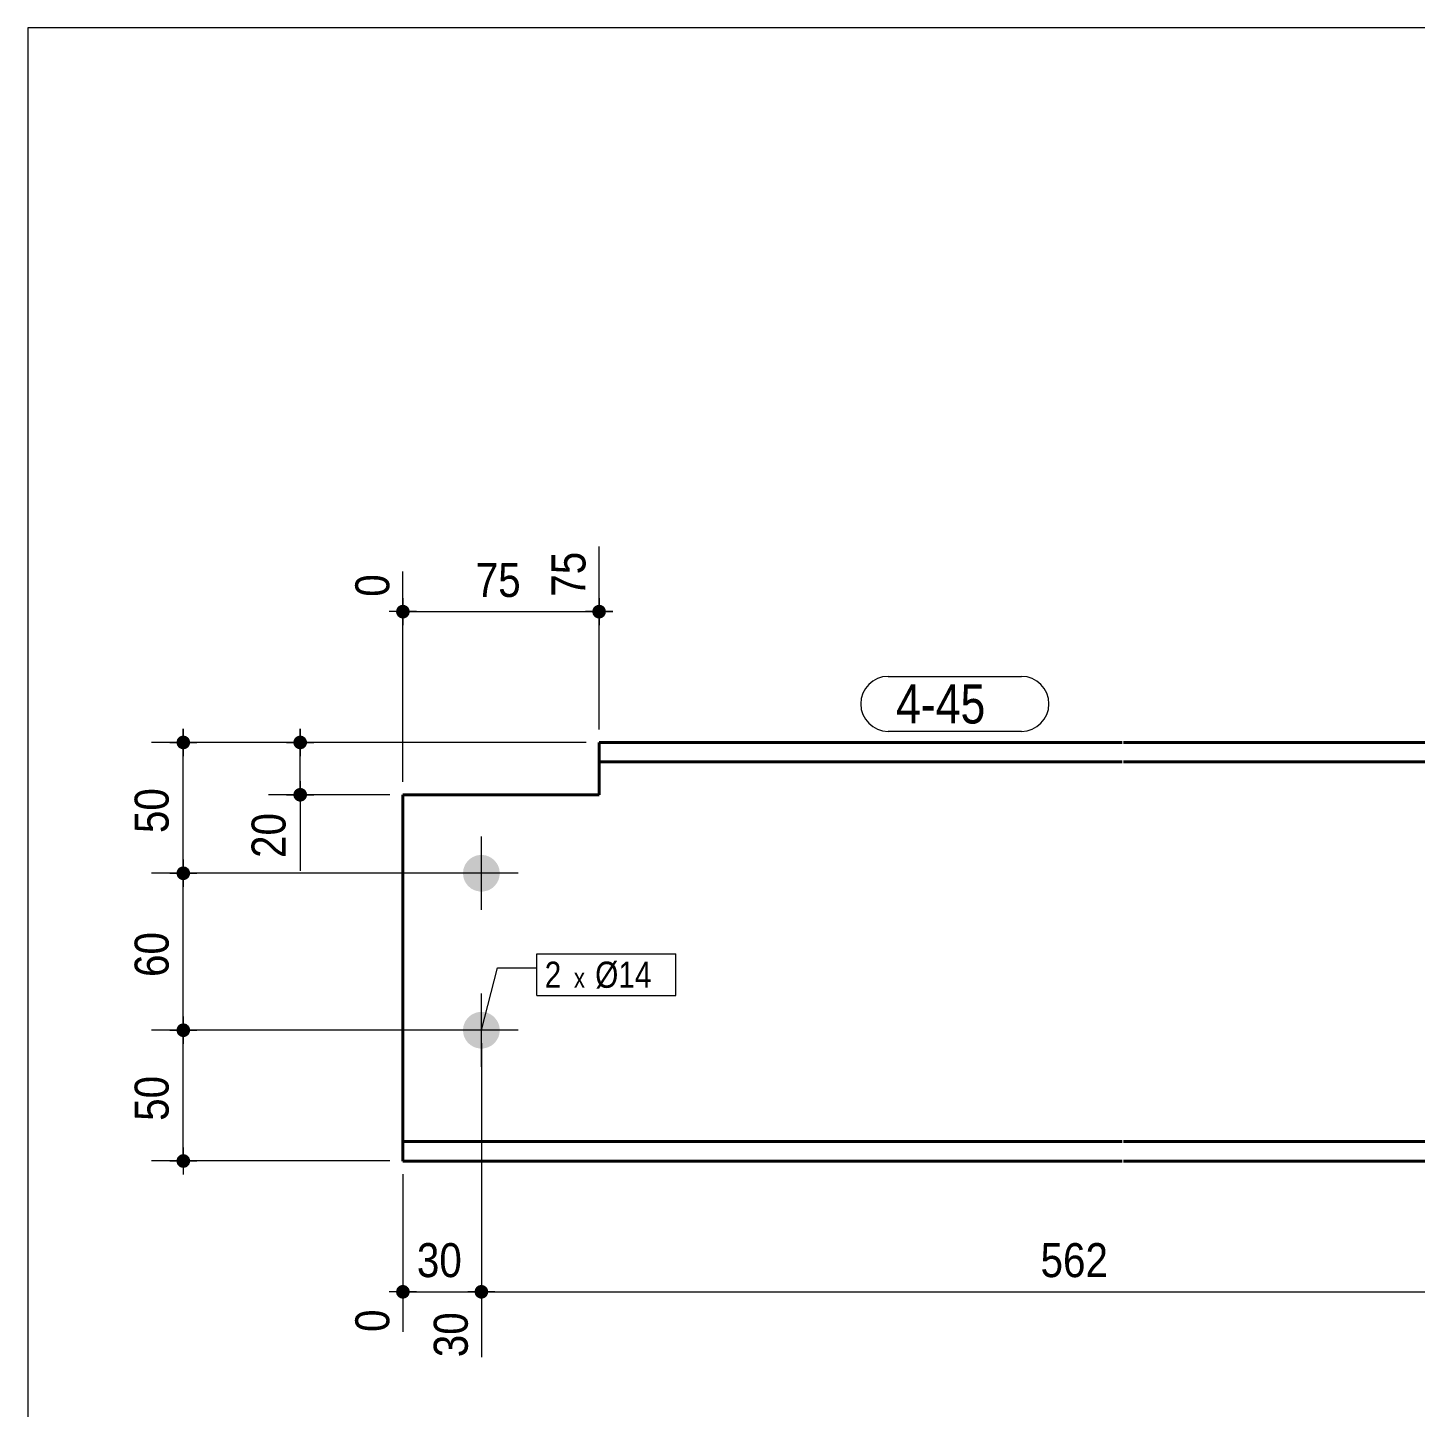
# Model space of a CAD drawing. Header units: millimetres. Extents: x 2 to 287, y 5 to 195.
# Drawn here: x 5 to 111.1, y 89.5 to 195 of the extents above; entities that cross this region are included whole.
import ezdxf

# ---------------------------------------------------------------- set-up
doc = ezdxf.new("R2010")
doc.units = ezdxf.units.MM
doc.linetypes.add('CACHE2', pattern=[1.190625, 0.79375, -0.396875])
for name, color, linetype, lineweight in [('Boulon', 7, 'Continuous', 0), ('Cache', 7, 'Continuous', 0), ('Cotation', 7, 'Continuous', 0), ('Désignation boulon', 3, 'Continuous', 0), ('Feuille dessin', 5, 'Continuous', 0), ('Piece', 2, 'Continuous', 0), ('Repère pièce', 3, 'Continuous', 0)]:
    doc.layers.add(name, color=color, linetype=linetype, lineweight=lineweight)
doc.styles.add('ARIAL', font='ARIAL.TTF')
doc.styles.add('COMIC_SANS_MS', font='COMIC.TTF')

# ---------------------------------------------------------------- blocks, each defined once
blk = doc.blocks.new('*A4')
at = {"layer": 'Boulon'}
for points in [[(41.08, 130.32), (41.08, 130.29), (41.08, 130.26), (41.07, 130.22), (41.07, 130.19), (41.06, 130.15), (41.06, 130.12), (41.05, 130.08), (41.05, 130.05), (41.04, 130.02), (41.03, 129.98), (41.02, 129.95), (41.01, 129.92), (41, 129.89), (40.99, 129.85), (40.97, 129.82), (40.96, 129.79), (40.95, 129.76), (40.93, 129.73), (40.91, 129.7), (40.9, 129.67), (40.88, 129.64), (40.86, 129.61), (40.84, 129.58), (40.82, 129.55), (40.8, 129.52), (40.78, 129.5), (40.76, 129.47), (40.74, 129.44), (40.72, 129.42), (40.69, 129.39), (40.67, 129.37), (40.65, 129.34), (40.62, 129.32), (40.59, 129.3), (40.57, 129.28), (40.54, 129.25), (40.51, 129.23), (40.49, 129.21), (40.46, 129.19), (40.43, 129.18), (40.4, 129.16), (40.37, 129.14), (40.34, 129.12), (40.31, 129.11), (40.28, 129.09), (40.25, 129.08), (40.22, 129.06), (40.18, 129.05), (40.15, 129.04), (40.12, 129.03), (40.09, 129.02), (40.05, 129.01), (40.02, 129), (39.99, 128.99), (39.95, 128.99), (39.92, 128.98), (39.89, 128.97), (39.85, 128.97), (39.82, 128.96), (39.78, 128.96), (39.75, 128.96), (39.71, 128.96), (39.68, 128.96), (39.65, 128.96), (39.61, 128.96), (39.58, 128.96), (39.54, 128.96), (39.51, 128.97), (39.47, 128.97), (39.44, 128.98), (39.41, 128.99), (39.37, 128.99), (39.34, 129), (39.31, 129.01), (39.27, 129.02), (39.24, 129.03), (39.21, 129.04), (39.18, 129.05), (39.14, 129.06), (39.11, 129.08), (39.08, 129.09), (39.05, 129.11), (39.02, 129.12), (38.99, 129.14), (38.96, 129.16), (38.93, 129.18), (38.9, 129.19), (38.87, 129.21), (38.85, 129.23), (38.82, 129.25), (38.79, 129.28), (38.77, 129.3), (38.74, 129.32), (38.71, 129.34), (38.69, 129.37), (38.67, 129.39), (38.64, 129.42), (38.62, 129.44), (38.6, 129.47), (38.58, 129.5), (38.56, 129.52), (38.54, 129.55), (38.52, 129.58), (38.5, 129.61), (38.48, 129.64), (38.46, 129.67), (38.45, 129.7), (38.43, 129.73), (38.41, 129.76), (38.4, 129.79), (38.39, 129.82), (38.37, 129.85), (38.36, 129.89), (38.35, 129.92), (38.34, 129.95), (38.33, 129.98), (38.32, 130.02), (38.31, 130.05), (38.31, 130.08), (38.3, 130.12), (38.3, 130.15), (38.29, 130.19), (38.29, 130.22), (38.28, 130.26), (38.28, 130.29), (38.28, 130.32), (38.28, 130.36), (38.28, 130.39), (38.28, 130.43), (38.28, 130.46), (38.29, 130.5), (38.29, 130.53), (38.3, 130.56), (38.3, 130.6), (38.31, 130.63), (38.31, 130.66), (38.32, 130.7), (38.33, 130.73), (38.34, 130.76), (38.35, 130.8), (38.36, 130.83), (38.37, 130.86), (38.39, 130.89), (38.4, 130.93), (38.41, 130.96), (38.43, 130.99), (38.45, 131.02), (38.46, 131.05), (38.48, 131.08), (38.5, 131.11), (38.52, 131.14), (38.54, 131.16), (38.56, 131.19), (38.58, 131.22), (38.6, 131.25), (38.62, 131.27), (38.64, 131.3), (38.67, 131.32), (38.69, 131.35), (38.71, 131.37), (38.74, 131.4), (38.77, 131.42), (38.79, 131.44), (38.82, 131.46), (38.85, 131.48), (38.87, 131.5), (38.9, 131.52), (38.93, 131.54), (38.96, 131.56), (38.99, 131.58), (39.02, 131.59), (39.05, 131.61), (39.08, 131.62), (39.11, 131.64), (39.14, 131.65), (39.18, 131.66), (39.21, 131.68), (39.24, 131.69), (39.27, 131.7), (39.31, 131.71), (39.34, 131.72), (39.37, 131.72), (39.41, 131.73), (39.44, 131.74), (39.47, 131.74), (39.51, 131.75), (39.54, 131.75), (39.58, 131.75), (39.61, 131.76), (39.65, 131.76), (39.68, 131.76), (39.71, 131.76), (39.75, 131.76), (39.78, 131.75), (39.82, 131.75), (39.85, 131.75), (39.89, 131.74), (39.92, 131.74), (39.95, 131.73), (39.99, 131.72), (40.02, 131.72), (40.05, 131.71), (40.09, 131.7), (40.12, 131.69), (40.15, 131.68), (40.18, 131.66), (40.22, 131.65), (40.25, 131.64), (40.28, 131.62), (40.31, 131.61), (40.34, 131.59), (40.37, 131.58), (40.4, 131.56), (40.43, 131.54), (40.46, 131.52), (40.49, 131.5), (40.51, 131.48), (40.54, 131.46), (40.57, 131.44), (40.59, 131.42), (40.62, 131.4), (40.65, 131.37), (40.67, 131.35), (40.69, 131.32), (40.72, 131.3), (40.74, 131.27), (40.76, 131.25), (40.78, 131.22), (40.8, 131.19), (40.82, 131.16), (40.84, 131.14), (40.86, 131.11), (40.88, 131.08), (40.9, 131.05), (40.91, 131.02), (40.93, 130.99), (40.95, 130.96), (40.96, 130.93), (40.97, 130.89), (40.99, 130.86), (41, 130.83), (41.01, 130.8), (41.02, 130.76), (41.03, 130.73), (41.04, 130.7), (41.05, 130.66), (41.05, 130.63), (41.06, 130.6), (41.06, 130.56), (41.07, 130.53), (41.07, 130.5), (41.08, 130.46), (41.08, 130.43), (41.08, 130.39), (41.08, 130.36)], [(41.08, 118.32), (41.08, 118.29), (41.08, 118.26), (41.07, 118.22), (41.07, 118.19), (41.06, 118.15), (41.06, 118.12), (41.05, 118.08), (41.05, 118.05), (41.04, 118.02), (41.03, 117.98), (41.02, 117.95), (41.01, 117.92), (41, 117.89), (40.99, 117.85), (40.97, 117.82), (40.96, 117.79), (40.95, 117.76), (40.93, 117.73), (40.91, 117.7), (40.9, 117.67), (40.88, 117.64), (40.86, 117.61), (40.84, 117.58), (40.82, 117.55), (40.8, 117.52), (40.78, 117.5), (40.76, 117.47), (40.74, 117.44), (40.72, 117.42), (40.69, 117.39), (40.67, 117.37), (40.65, 117.34), (40.62, 117.32), (40.59, 117.3), (40.57, 117.28), (40.54, 117.25), (40.51, 117.23), (40.49, 117.21), (40.46, 117.19), (40.43, 117.18), (40.4, 117.16), (40.37, 117.14), (40.34, 117.12), (40.31, 117.11), (40.28, 117.09), (40.25, 117.08), (40.22, 117.06), (40.18, 117.05), (40.15, 117.04), (40.12, 117.03), (40.09, 117.02), (40.05, 117.01), (40.02, 117), (39.99, 116.99), (39.95, 116.99), (39.92, 116.98), (39.89, 116.97), (39.85, 116.97), (39.82, 116.96), (39.78, 116.96), (39.75, 116.96), (39.71, 116.96), (39.68, 116.96), (39.65, 116.96), (39.61, 116.96), (39.58, 116.96), (39.54, 116.96), (39.51, 116.97), (39.47, 116.97), (39.44, 116.98), (39.41, 116.99), (39.37, 116.99), (39.34, 117), (39.31, 117.01), (39.27, 117.02), (39.24, 117.03), (39.21, 117.04), (39.18, 117.05), (39.14, 117.06), (39.11, 117.08), (39.08, 117.09), (39.05, 117.11), (39.02, 117.12), (38.99, 117.14), (38.96, 117.16), (38.93, 117.18), (38.9, 117.19), (38.87, 117.21), (38.85, 117.23), (38.82, 117.25), (38.79, 117.28), (38.77, 117.3), (38.74, 117.32), (38.71, 117.34), (38.69, 117.37), (38.67, 117.39), (38.64, 117.42), (38.62, 117.44), (38.6, 117.47), (38.58, 117.5), (38.56, 117.52), (38.54, 117.55), (38.52, 117.58), (38.5, 117.61), (38.48, 117.64), (38.46, 117.67), (38.45, 117.7), (38.43, 117.73), (38.41, 117.76), (38.4, 117.79), (38.39, 117.82), (38.37, 117.85), (38.36, 117.89), (38.35, 117.92), (38.34, 117.95), (38.33, 117.98), (38.32, 118.02), (38.31, 118.05), (38.31, 118.08), (38.3, 118.12), (38.3, 118.15), (38.29, 118.19), (38.29, 118.22), (38.28, 118.26), (38.28, 118.29), (38.28, 118.32), (38.28, 118.36), (38.28, 118.39), (38.28, 118.43), (38.28, 118.46), (38.29, 118.5), (38.29, 118.53), (38.3, 118.56), (38.3, 118.6), (38.31, 118.63), (38.31, 118.66), (38.32, 118.7), (38.33, 118.73), (38.34, 118.76), (38.35, 118.8), (38.36, 118.83), (38.37, 118.86), (38.39, 118.89), (38.4, 118.93), (38.41, 118.96), (38.43, 118.99), (38.45, 119.02), (38.46, 119.05), (38.48, 119.08), (38.5, 119.11), (38.52, 119.14), (38.54, 119.16), (38.56, 119.19), (38.58, 119.22), (38.6, 119.25), (38.62, 119.27), (38.64, 119.3), (38.67, 119.32), (38.69, 119.35), (38.71, 119.37), (38.74, 119.4), (38.77, 119.42), (38.79, 119.44), (38.82, 119.46), (38.85, 119.48), (38.87, 119.5), (38.9, 119.52), (38.93, 119.54), (38.96, 119.56), (38.99, 119.58), (39.02, 119.59), (39.05, 119.61), (39.08, 119.62), (39.11, 119.64), (39.14, 119.65), (39.18, 119.66), (39.21, 119.68), (39.24, 119.69), (39.27, 119.7), (39.31, 119.71), (39.34, 119.72), (39.37, 119.72), (39.41, 119.73), (39.44, 119.74), (39.47, 119.74), (39.51, 119.75), (39.54, 119.75), (39.58, 119.75), (39.61, 119.76), (39.65, 119.76), (39.68, 119.76), (39.71, 119.76), (39.75, 119.76), (39.78, 119.75), (39.82, 119.75), (39.85, 119.75), (39.89, 119.74), (39.92, 119.74), (39.95, 119.73), (39.99, 119.72), (40.02, 119.72), (40.05, 119.71), (40.09, 119.7), (40.12, 119.69), (40.15, 119.68), (40.18, 119.66), (40.22, 119.65), (40.25, 119.64), (40.28, 119.62), (40.31, 119.61), (40.34, 119.59), (40.37, 119.58), (40.4, 119.56), (40.43, 119.54), (40.46, 119.52), (40.49, 119.5), (40.51, 119.48), (40.54, 119.46), (40.57, 119.44), (40.59, 119.42), (40.62, 119.4), (40.65, 119.37), (40.67, 119.35), (40.69, 119.32), (40.72, 119.3), (40.74, 119.27), (40.76, 119.25), (40.78, 119.22), (40.8, 119.19), (40.82, 119.16), (40.84, 119.14), (40.86, 119.11), (40.88, 119.08), (40.9, 119.05), (40.91, 119.02), (40.93, 118.99), (40.95, 118.96), (40.96, 118.93), (40.97, 118.89), (40.99, 118.86), (41, 118.83), (41.01, 118.8), (41.02, 118.76), (41.03, 118.73), (41.04, 118.7), (41.05, 118.66), (41.05, 118.63), (41.06, 118.6), (41.06, 118.56), (41.07, 118.53), (41.07, 118.5), (41.08, 118.46), (41.08, 118.43), (41.08, 118.39), (41.08, 118.36)]]:
    blk.add_hatch(color=256, dxfattribs=at).paths.add_polyline_path(points, flags=17)
at = {"layer": 'Boulon', "linetype": 'Continuous', "lineweight": 0}
for p, q in [((39.68, 127.56), (39.68, 133.16)), ((42.48, 130.36), (36.88, 130.36)), ((39.68, 115.56), (39.68, 121.16)), ((42.48, 118.36), (36.88, 118.36))]:
    blk.add_line(p, q, dxfattribs=at)
blk = doc.blocks.new('*A5')
at = {"layer": 'Cache', "color": 7, "linetype": 'CACHE2', "lineweight": 20}
for p, q in [((33.680004, 109.838125), (33.680004, 136.358125)), ((33.68, 109.838125), (33.68, 108.358125))]:
    blk.add_line(p, q, dxfattribs=at)
at = {"layer": 'Piece', "color": 2, "linetype": 'Continuous', "lineweight": 40}
for p, q in [((48.680005, 140.358125), (48.680005, 136.358125)), ((88.680005, 140.358125), (48.680005, 140.358125)), ((190.367867, 140.358125), (88.780005, 140.358125)), ((88.680005, 138.878125), (48.680005, 138.878125)), ((190.367867, 138.878125), (88.780005, 138.878125)), ((33.680005, 109.838125), (33.680005, 136.358125)), ((48.680005, 136.358125), (33.680005, 136.358125)), ((33.680009, 109.838125), (88.680005, 109.838125)), ((33.680009, 108.358125), (33.680009, 109.838125)), ((88.780005, 109.838125), (190.367867, 109.838125)), ((88.680005, 108.358125), (33.680009, 108.358125)), ((190.367867, 108.358125), (88.780005, 108.358125))]:
    blk.add_line(p, q, dxfattribs=at)
blk = doc.blocks.new('*A6')
at = {"layer": 'Feuille dessin', "linetype": 'Continuous', "lineweight": 0}
for p, q in [((282, 195), (5, 195)), ((5, 195), (5, 5))]:
    blk.add_line(p, q, dxfattribs=at)
blk = doc.blocks.new('*A11')
at = {"layer": 'Cotation'}
for points in [[(33.65, 149.84), (33.63, 149.84), (33.6, 149.84), (33.58, 149.85), (33.55, 149.85), (33.53, 149.86), (33.5, 149.87), (33.48, 149.88), (33.46, 149.89), (33.43, 149.9), (33.41, 149.91), (33.39, 149.93), (33.37, 149.94), (33.35, 149.96), (33.33, 149.97), (33.31, 149.99), (33.29, 150.01), (33.28, 150.03), (33.26, 150.05), (33.25, 150.07), (33.23, 150.09), (33.22, 150.11), (33.21, 150.14), (33.2, 150.16), (33.19, 150.18), (33.18, 150.21), (33.18, 150.23), (33.17, 150.26), (33.17, 150.28), (33.16, 150.31), (33.16, 150.33), (33.16, 150.36), (33.16, 150.38), (33.16, 150.41), (33.17, 150.43), (33.17, 150.46), (33.18, 150.48), (33.18, 150.51), (33.19, 150.53), (33.2, 150.56), (33.21, 150.58), (33.22, 150.6), (33.23, 150.63), (33.25, 150.65), (33.26, 150.67), (33.28, 150.69), (33.29, 150.71), (33.31, 150.73), (33.33, 150.74), (33.35, 150.76), (33.37, 150.78), (33.39, 150.79), (33.41, 150.8), (33.43, 150.82), (33.46, 150.83), (33.48, 150.84), (33.5, 150.85), (33.53, 150.86), (33.55, 150.86), (33.58, 150.87), (33.6, 150.87), (33.63, 150.88), (33.65, 150.88), (33.68, 150.88), (33.71, 150.88), (33.73, 150.88), (33.76, 150.87), (33.78, 150.87), (33.81, 150.86), (33.83, 150.86), (33.86, 150.85), (33.88, 150.84), (33.9, 150.83), (33.93, 150.82), (33.95, 150.8), (33.97, 150.79), (33.99, 150.78), (34.01, 150.76), (34.03, 150.74), (34.05, 150.73), (34.07, 150.71), (34.08, 150.69), (34.1, 150.67), (34.11, 150.65), (34.13, 150.63), (34.14, 150.6), (34.15, 150.58), (34.16, 150.56), (34.17, 150.53), (34.18, 150.51), (34.18, 150.48), (34.19, 150.46), (34.19, 150.43), (34.2, 150.41), (34.2, 150.38), (34.2, 150.36), (34.2, 150.33), (34.2, 150.31), (34.19, 150.28), (34.19, 150.26), (34.18, 150.23), (34.18, 150.21), (34.17, 150.18), (34.16, 150.16), (34.15, 150.14), (34.14, 150.11), (34.13, 150.09), (34.11, 150.07), (34.1, 150.05), (34.08, 150.03), (34.07, 150.01), (34.05, 149.99), (34.03, 149.97), (34.01, 149.96), (33.99, 149.94), (33.97, 149.93), (33.95, 149.91), (33.93, 149.9), (33.9, 149.89), (33.88, 149.88), (33.86, 149.87), (33.83, 149.86), (33.81, 149.85), (33.78, 149.85), (33.76, 149.84), (33.73, 149.84), (33.71, 149.84), (33.68, 149.84)], [(48.65, 149.84), (48.63, 149.84), (48.6, 149.84), (48.58, 149.85), (48.55, 149.85), (48.53, 149.86), (48.5, 149.87), (48.48, 149.88), (48.46, 149.89), (48.43, 149.9), (48.41, 149.91), (48.39, 149.93), (48.37, 149.94), (48.35, 149.96), (48.33, 149.97), (48.31, 149.99), (48.29, 150.01), (48.28, 150.03), (48.26, 150.05), (48.25, 150.07), (48.23, 150.09), (48.22, 150.11), (48.21, 150.14), (48.2, 150.16), (48.19, 150.18), (48.18, 150.21), (48.18, 150.23), (48.17, 150.26), (48.17, 150.28), (48.16, 150.31), (48.16, 150.33), (48.16, 150.36), (48.16, 150.38), (48.16, 150.41), (48.17, 150.43), (48.17, 150.46), (48.18, 150.48), (48.18, 150.51), (48.19, 150.53), (48.2, 150.56), (48.21, 150.58), (48.22, 150.6), (48.23, 150.63), (48.25, 150.65), (48.26, 150.67), (48.28, 150.69), (48.29, 150.71), (48.31, 150.73), (48.33, 150.74), (48.35, 150.76), (48.37, 150.78), (48.39, 150.79), (48.41, 150.8), (48.43, 150.82), (48.46, 150.83), (48.48, 150.84), (48.5, 150.85), (48.53, 150.86), (48.55, 150.86), (48.58, 150.87), (48.6, 150.87), (48.63, 150.88), (48.65, 150.88), (48.68, 150.88), (48.71, 150.88), (48.73, 150.88), (48.76, 150.87), (48.78, 150.87), (48.81, 150.86), (48.83, 150.86), (48.86, 150.85), (48.88, 150.84), (48.9, 150.83), (48.93, 150.82), (48.95, 150.8), (48.97, 150.79), (48.99, 150.78), (49.01, 150.76), (49.03, 150.74), (49.05, 150.73), (49.07, 150.71), (49.08, 150.69), (49.1, 150.67), (49.11, 150.65), (49.13, 150.63), (49.14, 150.6), (49.15, 150.58), (49.16, 150.56), (49.17, 150.53), (49.18, 150.51), (49.18, 150.48), (49.19, 150.46), (49.19, 150.43), (49.2, 150.41), (49.2, 150.38), (49.2, 150.36), (49.2, 150.33), (49.2, 150.31), (49.19, 150.28), (49.19, 150.26), (49.18, 150.23), (49.18, 150.21), (49.17, 150.18), (49.16, 150.16), (49.15, 150.14), (49.14, 150.11), (49.13, 150.09), (49.11, 150.07), (49.1, 150.05), (49.08, 150.03), (49.07, 150.01), (49.05, 149.99), (49.03, 149.97), (49.01, 149.96), (48.99, 149.94), (48.97, 149.93), (48.95, 149.91), (48.93, 149.9), (48.9, 149.89), (48.88, 149.88), (48.86, 149.87), (48.83, 149.86), (48.81, 149.85), (48.78, 149.85), (48.76, 149.84), (48.73, 149.84), (48.71, 149.84), (48.68, 149.84)]]:
    blk.add_hatch(color=256, dxfattribs=at).paths.add_polyline_path(points, flags=17)
at = {"layer": 'Cotation', "linetype": 'Continuous', "lineweight": 0}
for p, q in [((48.68, 141.36), (48.68, 155.35)), ((33.68, 137.36), (33.68, 153.43)), ((33.68, 151.4), (33.68, 149.32)), ((48.68, 151.4), (48.68, 149.32)), ((34.72, 150.36), (32.64, 150.36)), ((33.68, 150.36), (32.64, 150.36)), ((33.68, 150.36), (48.68, 150.36)), ((49.72, 150.36), (47.64, 150.36)), ((48.68, 150.36), (49.72, 150.36))]:
    blk.add_line(p, q, dxfattribs=at)
at = {"layer": 'Cotation'}
for p in [(33.68, 150.36), (48.68, 150.36)]:
    blk.add_point(p, dxfattribs=at)
at = {"layer": 'Cotation', "style": 'ARIAL', "width": 0.85}
blk.add_text('75', height=2.6, dxfattribs=at).set_placement((39.25, 151.48))
for s, p in [('75', (47.64, 151.5)), ('0', (32.64, 151.5))]:
    blk.add_text(s, height=2.6, rotation=90.0002, dxfattribs=at).set_placement(p)
blk = doc.blocks.new('*A13')
at = {"layer": 'Cotation'}
for points in [[(33.65, 97.84), (33.63, 97.84), (33.6, 97.84), (33.58, 97.85), (33.55, 97.85), (33.53, 97.86), (33.5, 97.87), (33.48, 97.88), (33.46, 97.89), (33.43, 97.9), (33.41, 97.91), (33.39, 97.93), (33.37, 97.94), (33.35, 97.96), (33.33, 97.97), (33.31, 97.99), (33.29, 98.01), (33.28, 98.03), (33.26, 98.05), (33.25, 98.07), (33.23, 98.09), (33.22, 98.11), (33.21, 98.14), (33.2, 98.16), (33.19, 98.18), (33.18, 98.21), (33.18, 98.23), (33.17, 98.26), (33.17, 98.28), (33.16, 98.31), (33.16, 98.33), (33.16, 98.36), (33.16, 98.38), (33.16, 98.41), (33.17, 98.43), (33.17, 98.46), (33.18, 98.48), (33.18, 98.51), (33.19, 98.53), (33.2, 98.56), (33.21, 98.58), (33.22, 98.6), (33.23, 98.63), (33.25, 98.65), (33.26, 98.67), (33.28, 98.69), (33.29, 98.71), (33.31, 98.73), (33.33, 98.74), (33.35, 98.76), (33.37, 98.78), (33.39, 98.79), (33.41, 98.8), (33.43, 98.82), (33.46, 98.83), (33.48, 98.84), (33.5, 98.85), (33.53, 98.86), (33.55, 98.86), (33.58, 98.87), (33.6, 98.87), (33.63, 98.88), (33.65, 98.88), (33.68, 98.88), (33.71, 98.88), (33.73, 98.88), (33.76, 98.87), (33.78, 98.87), (33.81, 98.86), (33.83, 98.86), (33.86, 98.85), (33.88, 98.84), (33.9, 98.83), (33.93, 98.82), (33.95, 98.8), (33.97, 98.79), (33.99, 98.78), (34.01, 98.76), (34.03, 98.74), (34.05, 98.73), (34.07, 98.71), (34.08, 98.69), (34.1, 98.67), (34.11, 98.65), (34.13, 98.63), (34.14, 98.6), (34.15, 98.58), (34.16, 98.56), (34.17, 98.53), (34.18, 98.51), (34.18, 98.48), (34.19, 98.46), (34.19, 98.43), (34.2, 98.41), (34.2, 98.38), (34.2, 98.36), (34.2, 98.33), (34.2, 98.31), (34.19, 98.28), (34.19, 98.26), (34.18, 98.23), (34.18, 98.21), (34.17, 98.18), (34.16, 98.16), (34.15, 98.14), (34.14, 98.11), (34.13, 98.09), (34.11, 98.07), (34.1, 98.05), (34.08, 98.03), (34.07, 98.01), (34.05, 97.99), (34.03, 97.97), (34.01, 97.96), (33.99, 97.94), (33.97, 97.93), (33.95, 97.91), (33.93, 97.9), (33.9, 97.89), (33.88, 97.88), (33.86, 97.87), (33.83, 97.86), (33.81, 97.85), (33.78, 97.85), (33.76, 97.84), (33.73, 97.84), (33.71, 97.84), (33.68, 97.84)], [(39.65, 97.84), (39.63, 97.84), (39.6, 97.84), (39.58, 97.85), (39.55, 97.85), (39.53, 97.86), (39.5, 97.87), (39.48, 97.88), (39.46, 97.89), (39.43, 97.9), (39.41, 97.91), (39.39, 97.93), (39.37, 97.94), (39.35, 97.96), (39.33, 97.97), (39.31, 97.99), (39.29, 98.01), (39.28, 98.03), (39.26, 98.05), (39.25, 98.07), (39.23, 98.09), (39.22, 98.11), (39.21, 98.14), (39.2, 98.16), (39.19, 98.18), (39.18, 98.21), (39.18, 98.23), (39.17, 98.26), (39.17, 98.28), (39.16, 98.31), (39.16, 98.33), (39.16, 98.36), (39.16, 98.38), (39.16, 98.41), (39.17, 98.43), (39.17, 98.46), (39.18, 98.48), (39.18, 98.51), (39.19, 98.53), (39.2, 98.56), (39.21, 98.58), (39.22, 98.6), (39.23, 98.63), (39.25, 98.65), (39.26, 98.67), (39.28, 98.69), (39.29, 98.71), (39.31, 98.73), (39.33, 98.74), (39.35, 98.76), (39.37, 98.78), (39.39, 98.79), (39.41, 98.8), (39.43, 98.82), (39.46, 98.83), (39.48, 98.84), (39.5, 98.85), (39.53, 98.86), (39.55, 98.86), (39.58, 98.87), (39.6, 98.87), (39.63, 98.88), (39.65, 98.88), (39.68, 98.88), (39.71, 98.88), (39.73, 98.88), (39.76, 98.87), (39.78, 98.87), (39.81, 98.86), (39.83, 98.86), (39.86, 98.85), (39.88, 98.84), (39.9, 98.83), (39.93, 98.82), (39.95, 98.8), (39.97, 98.79), (39.99, 98.78), (40.01, 98.76), (40.03, 98.74), (40.05, 98.73), (40.07, 98.71), (40.08, 98.69), (40.1, 98.67), (40.11, 98.65), (40.13, 98.63), (40.14, 98.6), (40.15, 98.58), (40.16, 98.56), (40.17, 98.53), (40.18, 98.51), (40.18, 98.48), (40.19, 98.46), (40.19, 98.43), (40.2, 98.41), (40.2, 98.38), (40.2, 98.36), (40.2, 98.33), (40.2, 98.31), (40.19, 98.28), (40.19, 98.26), (40.18, 98.23), (40.18, 98.21), (40.17, 98.18), (40.16, 98.16), (40.15, 98.14), (40.14, 98.11), (40.13, 98.09), (40.11, 98.07), (40.1, 98.05), (40.08, 98.03), (40.07, 98.01), (40.05, 97.99), (40.03, 97.97), (40.01, 97.96), (39.99, 97.94), (39.97, 97.93), (39.95, 97.91), (39.93, 97.9), (39.9, 97.89), (39.88, 97.88), (39.86, 97.87), (39.83, 97.86), (39.81, 97.85), (39.78, 97.85), (39.76, 97.84), (39.73, 97.84), (39.71, 97.84), (39.68, 97.84)]]:
    blk.add_hatch(color=256, dxfattribs=at).paths.add_polyline_path(points, flags=17)
at = {"layer": 'Cotation', "linetype": 'Continuous', "lineweight": 0}
for p, q in [((39.68, 117.36), (39.68, 93.36)), ((33.68, 107.36), (33.68, 95.29)), ((33.68, 99.4), (33.68, 97.32)), ((39.68, 99.4), (39.68, 97.32)), ((34.72, 98.36), (32.64, 98.36)), ((33.68, 98.36), (32.64, 98.36)), ((33.68, 98.36), (39.68, 98.36)), ((40.72, 98.36), (38.64, 98.36)), ((39.68, 98.36), (40.72, 98.36))]:
    blk.add_line(p, q, dxfattribs=at)
at = {"layer": 'Cotation'}
for p in [(33.68, 98.36), (39.68, 98.36)]:
    blk.add_point(p, dxfattribs=at)
at = {"layer": 'Cotation', "style": 'ARIAL', "width": 0.85}
blk.add_text('30', height=2.6, dxfattribs=at).set_placement((34.75, 99.48))
for s, p in [('0', (32.64, 95.29)), ('30', (38.64, 93.36))]:
    blk.add_text(s, height=2.6, rotation=90.0002, dxfattribs=at).set_placement(p)
blk = doc.blocks.new('*A14')
at = {"layer": 'Cotation'}
for points in [[(39.65, 97.84), (39.63, 97.84), (39.6, 97.84), (39.58, 97.85), (39.55, 97.85), (39.53, 97.86), (39.5, 97.87), (39.48, 97.88), (39.46, 97.89), (39.43, 97.9), (39.41, 97.91), (39.39, 97.93), (39.37, 97.94), (39.35, 97.96), (39.33, 97.97), (39.31, 97.99), (39.29, 98.01), (39.28, 98.03), (39.26, 98.05), (39.25, 98.07), (39.23, 98.09), (39.22, 98.11), (39.21, 98.14), (39.2, 98.16), (39.19, 98.18), (39.18, 98.21), (39.18, 98.23), (39.17, 98.26), (39.17, 98.28), (39.16, 98.31), (39.16, 98.33), (39.16, 98.36), (39.16, 98.38), (39.16, 98.41), (39.17, 98.43), (39.17, 98.46), (39.18, 98.48), (39.18, 98.51), (39.19, 98.53), (39.2, 98.56), (39.21, 98.58), (39.22, 98.6), (39.23, 98.63), (39.25, 98.65), (39.26, 98.67), (39.28, 98.69), (39.29, 98.71), (39.31, 98.73), (39.33, 98.74), (39.35, 98.76), (39.37, 98.78), (39.39, 98.79), (39.41, 98.8), (39.43, 98.82), (39.46, 98.83), (39.48, 98.84), (39.5, 98.85), (39.53, 98.86), (39.55, 98.86), (39.58, 98.87), (39.6, 98.87), (39.63, 98.88), (39.65, 98.88), (39.68, 98.88), (39.71, 98.88), (39.73, 98.88), (39.76, 98.87), (39.78, 98.87), (39.81, 98.86), (39.83, 98.86), (39.86, 98.85), (39.88, 98.84), (39.9, 98.83), (39.93, 98.82), (39.95, 98.8), (39.97, 98.79), (39.99, 98.78), (40.01, 98.76), (40.03, 98.74), (40.05, 98.73), (40.07, 98.71), (40.08, 98.69), (40.1, 98.67), (40.11, 98.65), (40.13, 98.63), (40.14, 98.6), (40.15, 98.58), (40.16, 98.56), (40.17, 98.53), (40.18, 98.51), (40.18, 98.48), (40.19, 98.46), (40.19, 98.43), (40.2, 98.41), (40.2, 98.38), (40.2, 98.36), (40.2, 98.33), (40.2, 98.31), (40.19, 98.28), (40.19, 98.26), (40.18, 98.23), (40.18, 98.21), (40.17, 98.18), (40.16, 98.16), (40.15, 98.14), (40.14, 98.11), (40.13, 98.09), (40.11, 98.07), (40.1, 98.05), (40.08, 98.03), (40.07, 98.01), (40.05, 97.99), (40.03, 97.97), (40.01, 97.96), (39.99, 97.94), (39.97, 97.93), (39.95, 97.91), (39.93, 97.9), (39.9, 97.89), (39.88, 97.88), (39.86, 97.87), (39.83, 97.86), (39.81, 97.85), (39.78, 97.85), (39.76, 97.84), (39.73, 97.84), (39.71, 97.84), (39.68, 97.84)], [(130.95, 97.84), (130.92, 97.84), (130.9, 97.84), (130.87, 97.85), (130.85, 97.85), (130.82, 97.86), (130.8, 97.87), (130.77, 97.88), (130.75, 97.89), (130.73, 97.9), (130.71, 97.91), (130.69, 97.93), (130.66, 97.94), (130.64, 97.96), (130.62, 97.97), (130.61, 97.99), (130.59, 98.01), (130.57, 98.03), (130.56, 98.05), (130.54, 98.07), (130.53, 98.09), (130.52, 98.11), (130.5, 98.14), (130.49, 98.16), (130.48, 98.18), (130.48, 98.21), (130.47, 98.23), (130.46, 98.26), (130.46, 98.28), (130.46, 98.31), (130.45, 98.33), (130.45, 98.36), (130.45, 98.38), (130.46, 98.41), (130.46, 98.43), (130.46, 98.46), (130.47, 98.48), (130.48, 98.51), (130.48, 98.53), (130.49, 98.56), (130.5, 98.58), (130.52, 98.6), (130.53, 98.63), (130.54, 98.65), (130.56, 98.67), (130.57, 98.69), (130.59, 98.71), (130.61, 98.73), (130.62, 98.74), (130.64, 98.76), (130.66, 98.78), (130.69, 98.79), (130.71, 98.8), (130.73, 98.82), (130.75, 98.83), (130.77, 98.84), (130.8, 98.85), (130.82, 98.86), (130.85, 98.86), (130.87, 98.87), (130.9, 98.87), (130.92, 98.88), (130.95, 98.88), (130.97, 98.88), (131, 98.88), (131.02, 98.88), (131.05, 98.87), (131.08, 98.87), (131.1, 98.86), (131.12, 98.86), (131.15, 98.85), (131.17, 98.84), (131.2, 98.83), (131.22, 98.82), (131.24, 98.8), (131.26, 98.79), (131.28, 98.78), (131.3, 98.76), (131.32, 98.74), (131.34, 98.73), (131.36, 98.71), (131.38, 98.69), (131.39, 98.67), (131.41, 98.65), (131.42, 98.63), (131.43, 98.6), (131.44, 98.58), (131.45, 98.56), (131.46, 98.53), (131.47, 98.51), (131.48, 98.48), (131.48, 98.46), (131.49, 98.43), (131.49, 98.41), (131.49, 98.38), (131.49, 98.36), (131.49, 98.33), (131.49, 98.31), (131.49, 98.28), (131.48, 98.26), (131.48, 98.23), (131.47, 98.21), (131.46, 98.18), (131.45, 98.16), (131.44, 98.14), (131.43, 98.11), (131.42, 98.09), (131.41, 98.07), (131.39, 98.05), (131.38, 98.03), (131.36, 98.01), (131.34, 97.99), (131.32, 97.97), (131.3, 97.96), (131.28, 97.94), (131.26, 97.93), (131.24, 97.91), (131.22, 97.9), (131.2, 97.89), (131.17, 97.88), (131.15, 97.87), (131.12, 97.86), (131.1, 97.85), (131.08, 97.85), (131.05, 97.84), (131.02, 97.84), (131, 97.84), (130.97, 97.84)]]:
    blk.add_hatch(color=256, dxfattribs=at).paths.add_polyline_path(points, flags=17)
at = {"layer": 'Cotation', "linetype": 'Continuous', "lineweight": 0}
for p, q in [((39.68, 117.36), (39.68, 93.36)), ((130.97, 117.36), (130.97, 91.43)), ((39.68, 99.4), (39.68, 97.32)), ((130.97, 99.4), (130.97, 97.32)), ((40.72, 98.36), (38.64, 98.36)), ((39.68, 98.36), (38.64, 98.36)), ((39.68, 98.36), (130.97, 98.36)), ((132.01, 98.36), (129.93, 98.36)), ((130.97, 98.36), (132.01, 98.36))]:
    blk.add_line(p, q, dxfattribs=at)
at = {"layer": 'Cotation'}
for p in [(39.68, 98.36), (130.97, 98.36)]:
    blk.add_point(p, dxfattribs=at)
at = {"layer": 'Cotation', "style": 'ARIAL', "width": 0.85}
blk.add_text('562', height=2.6, dxfattribs=at).set_placement((82.43, 99.48))
blk.add_text('592', height=2.6, rotation=90.0002, dxfattribs=at).set_placement((129.93, 91.43))
blk = doc.blocks.new('*A18')
at = {"layer": 'Cotation'}
for points in [[(25.8, 139.84), (25.78, 139.84), (25.75, 139.84), (25.73, 139.85), (25.7, 139.85), (25.68, 139.86), (25.65, 139.87), (25.63, 139.88), (25.61, 139.89), (25.58, 139.9), (25.56, 139.91), (25.54, 139.93), (25.52, 139.94), (25.5, 139.96), (25.48, 139.97), (25.46, 139.99), (25.44, 140.01), (25.43, 140.03), (25.41, 140.05), (25.4, 140.07), (25.38, 140.09), (25.37, 140.11), (25.36, 140.14), (25.35, 140.16), (25.34, 140.18), (25.33, 140.21), (25.32, 140.23), (25.32, 140.26), (25.31, 140.28), (25.31, 140.31), (25.31, 140.33), (25.31, 140.36), (25.31, 140.38), (25.31, 140.41), (25.31, 140.43), (25.32, 140.46), (25.32, 140.48), (25.33, 140.51), (25.34, 140.53), (25.35, 140.56), (25.36, 140.58), (25.37, 140.6), (25.38, 140.63), (25.4, 140.65), (25.41, 140.67), (25.43, 140.69), (25.44, 140.71), (25.46, 140.73), (25.48, 140.74), (25.5, 140.76), (25.52, 140.78), (25.54, 140.79), (25.56, 140.8), (25.58, 140.82), (25.61, 140.83), (25.63, 140.84), (25.65, 140.85), (25.68, 140.86), (25.7, 140.86), (25.73, 140.87), (25.75, 140.87), (25.78, 140.88), (25.8, 140.88), (25.83, 140.88), (25.85, 140.88), (25.88, 140.88), (25.91, 140.87), (25.93, 140.87), (25.96, 140.86), (25.98, 140.86), (26, 140.85), (26.03, 140.84), (26.05, 140.83), (26.07, 140.82), (26.1, 140.8), (26.12, 140.79), (26.14, 140.78), (26.16, 140.76), (26.18, 140.74), (26.2, 140.73), (26.21, 140.71), (26.23, 140.69), (26.25, 140.67), (26.26, 140.65), (26.27, 140.63), (26.29, 140.6), (26.3, 140.58), (26.31, 140.56), (26.32, 140.53), (26.33, 140.51), (26.33, 140.48), (26.34, 140.46), (26.34, 140.43), (26.35, 140.41), (26.35, 140.38), (26.35, 140.36), (26.35, 140.33), (26.35, 140.31), (26.34, 140.28), (26.34, 140.26), (26.33, 140.23), (26.33, 140.21), (26.32, 140.18), (26.31, 140.16), (26.3, 140.14), (26.29, 140.11), (26.27, 140.09), (26.26, 140.07), (26.25, 140.05), (26.23, 140.03), (26.21, 140.01), (26.2, 139.99), (26.18, 139.97), (26.16, 139.96), (26.14, 139.94), (26.12, 139.93), (26.1, 139.91), (26.07, 139.9), (26.05, 139.89), (26.03, 139.88), (26, 139.87), (25.98, 139.86), (25.96, 139.85), (25.93, 139.85), (25.91, 139.84), (25.88, 139.84), (25.85, 139.84), (25.83, 139.84)], [(25.8, 135.84), (25.78, 135.84), (25.75, 135.84), (25.73, 135.85), (25.7, 135.85), (25.68, 135.86), (25.65, 135.87), (25.63, 135.88), (25.61, 135.89), (25.58, 135.9), (25.56, 135.91), (25.54, 135.93), (25.52, 135.94), (25.5, 135.96), (25.48, 135.97), (25.46, 135.99), (25.44, 136.01), (25.43, 136.03), (25.41, 136.05), (25.4, 136.07), (25.38, 136.09), (25.37, 136.11), (25.36, 136.14), (25.35, 136.16), (25.34, 136.18), (25.33, 136.21), (25.32, 136.23), (25.32, 136.26), (25.31, 136.28), (25.31, 136.31), (25.31, 136.33), (25.31, 136.36), (25.31, 136.38), (25.31, 136.41), (25.31, 136.43), (25.32, 136.46), (25.32, 136.48), (25.33, 136.51), (25.34, 136.53), (25.35, 136.56), (25.36, 136.58), (25.37, 136.6), (25.38, 136.63), (25.4, 136.65), (25.41, 136.67), (25.43, 136.69), (25.44, 136.71), (25.46, 136.73), (25.48, 136.74), (25.5, 136.76), (25.52, 136.78), (25.54, 136.79), (25.56, 136.8), (25.58, 136.82), (25.61, 136.83), (25.63, 136.84), (25.65, 136.85), (25.68, 136.86), (25.7, 136.86), (25.73, 136.87), (25.75, 136.87), (25.78, 136.88), (25.8, 136.88), (25.83, 136.88), (25.85, 136.88), (25.88, 136.88), (25.91, 136.87), (25.93, 136.87), (25.96, 136.86), (25.98, 136.86), (26, 136.85), (26.03, 136.84), (26.05, 136.83), (26.07, 136.82), (26.1, 136.8), (26.12, 136.79), (26.14, 136.78), (26.16, 136.76), (26.18, 136.74), (26.2, 136.73), (26.21, 136.71), (26.23, 136.69), (26.25, 136.67), (26.26, 136.65), (26.27, 136.63), (26.29, 136.6), (26.3, 136.58), (26.31, 136.56), (26.32, 136.53), (26.33, 136.51), (26.33, 136.48), (26.34, 136.46), (26.34, 136.43), (26.35, 136.41), (26.35, 136.38), (26.35, 136.36), (26.35, 136.33), (26.35, 136.31), (26.34, 136.28), (26.34, 136.26), (26.33, 136.23), (26.33, 136.21), (26.32, 136.18), (26.31, 136.16), (26.3, 136.14), (26.29, 136.11), (26.27, 136.09), (26.26, 136.07), (26.25, 136.05), (26.23, 136.03), (26.21, 136.01), (26.2, 135.99), (26.18, 135.97), (26.16, 135.96), (26.14, 135.94), (26.12, 135.93), (26.1, 135.91), (26.07, 135.9), (26.05, 135.89), (26.03, 135.88), (26, 135.87), (25.98, 135.86), (25.96, 135.85), (25.93, 135.85), (25.91, 135.84), (25.88, 135.84), (25.85, 135.84), (25.83, 135.84)]]:
    blk.add_hatch(color=256, dxfattribs=at).paths.add_polyline_path(points, flags=17)
at = {"layer": 'Cotation', "linetype": 'Continuous', "lineweight": 0}
for p, q in [((25.83, 141.4), (25.83, 139.32)), ((25.83, 140.36), (25.83, 141.4)), ((47.68, 140.36), (23.41, 140.36)), ((24.79, 140.36), (26.87, 140.36)), ((25.83, 136.36), (25.83, 140.36)), ((25.83, 137.4), (25.83, 135.32)), ((32.68, 136.36), (23.41, 136.36)), ((24.79, 136.36), (26.87, 136.36)), ((25.83, 136.36), (25.83, 130.55)), ((25.83, 136.36), (25.83, 130.55))]:
    blk.add_line(p, q, dxfattribs=at)
at = {"layer": 'Cotation'}
for p in [(25.83, 140.36), (25.83, 136.36)]:
    blk.add_point(p, dxfattribs=at)
at = {"layer": 'Cotation', "style": 'ARIAL', "width": 0.85}
blk.add_text('20', height=2.6, rotation=90.0002, dxfattribs=at).set_placement((24.71, 131.53))
blk = doc.blocks.new('*A20')
at = {"layer": 'Cotation'}
for points in [[(16.87, 117.84), (16.84, 117.84), (16.82, 117.84), (16.79, 117.85), (16.77, 117.85), (16.74, 117.86), (16.72, 117.87), (16.69, 117.88), (16.67, 117.89), (16.65, 117.9), (16.63, 117.91), (16.6, 117.93), (16.58, 117.94), (16.56, 117.96), (16.54, 117.97), (16.53, 117.99), (16.51, 118.01), (16.49, 118.03), (16.48, 118.05), (16.46, 118.07), (16.45, 118.09), (16.43, 118.11), (16.42, 118.14), (16.41, 118.16), (16.4, 118.18), (16.4, 118.21), (16.39, 118.23), (16.38, 118.26), (16.38, 118.28), (16.38, 118.31), (16.37, 118.33), (16.37, 118.36), (16.37, 118.38), (16.38, 118.41), (16.38, 118.43), (16.38, 118.46), (16.39, 118.48), (16.4, 118.51), (16.4, 118.53), (16.41, 118.56), (16.42, 118.58), (16.43, 118.6), (16.45, 118.63), (16.46, 118.65), (16.48, 118.67), (16.49, 118.69), (16.51, 118.71), (16.53, 118.73), (16.54, 118.74), (16.56, 118.76), (16.58, 118.78), (16.6, 118.79), (16.63, 118.8), (16.65, 118.82), (16.67, 118.83), (16.69, 118.84), (16.72, 118.85), (16.74, 118.86), (16.77, 118.86), (16.79, 118.87), (16.82, 118.87), (16.84, 118.88), (16.87, 118.88), (16.89, 118.88), (16.92, 118.88), (16.94, 118.88), (16.97, 118.87), (16.99, 118.87), (17.02, 118.86), (17.04, 118.86), (17.07, 118.85), (17.09, 118.84), (17.12, 118.83), (17.14, 118.82), (17.16, 118.8), (17.18, 118.79), (17.2, 118.78), (17.22, 118.76), (17.24, 118.74), (17.26, 118.73), (17.28, 118.71), (17.3, 118.69), (17.31, 118.67), (17.33, 118.65), (17.34, 118.63), (17.35, 118.6), (17.36, 118.58), (17.37, 118.56), (17.38, 118.53), (17.39, 118.51), (17.4, 118.48), (17.4, 118.46), (17.41, 118.43), (17.41, 118.41), (17.41, 118.38), (17.41, 118.36), (17.41, 118.33), (17.41, 118.31), (17.41, 118.28), (17.4, 118.26), (17.4, 118.23), (17.39, 118.21), (17.38, 118.18), (17.37, 118.16), (17.36, 118.14), (17.35, 118.11), (17.34, 118.09), (17.33, 118.07), (17.31, 118.05), (17.3, 118.03), (17.28, 118.01), (17.26, 117.99), (17.24, 117.97), (17.22, 117.96), (17.2, 117.94), (17.18, 117.93), (17.16, 117.91), (17.14, 117.9), (17.12, 117.89), (17.09, 117.88), (17.07, 117.87), (17.04, 117.86), (17.02, 117.85), (16.99, 117.85), (16.97, 117.84), (16.94, 117.84), (16.92, 117.84), (16.89, 117.84)], [(16.87, 107.84), (16.84, 107.84), (16.82, 107.84), (16.79, 107.85), (16.77, 107.85), (16.74, 107.86), (16.72, 107.87), (16.69, 107.88), (16.67, 107.89), (16.65, 107.9), (16.63, 107.91), (16.6, 107.93), (16.58, 107.94), (16.56, 107.96), (16.54, 107.97), (16.53, 107.99), (16.51, 108.01), (16.49, 108.03), (16.48, 108.05), (16.46, 108.07), (16.45, 108.09), (16.43, 108.11), (16.42, 108.14), (16.41, 108.16), (16.4, 108.18), (16.4, 108.21), (16.39, 108.23), (16.38, 108.26), (16.38, 108.28), (16.38, 108.31), (16.37, 108.33), (16.37, 108.36), (16.37, 108.38), (16.38, 108.41), (16.38, 108.43), (16.38, 108.46), (16.39, 108.48), (16.4, 108.51), (16.4, 108.53), (16.41, 108.56), (16.42, 108.58), (16.43, 108.6), (16.45, 108.63), (16.46, 108.65), (16.48, 108.67), (16.49, 108.69), (16.51, 108.71), (16.53, 108.73), (16.54, 108.74), (16.56, 108.76), (16.58, 108.78), (16.6, 108.79), (16.63, 108.8), (16.65, 108.82), (16.67, 108.83), (16.69, 108.84), (16.72, 108.85), (16.74, 108.86), (16.77, 108.86), (16.79, 108.87), (16.82, 108.87), (16.84, 108.88), (16.87, 108.88), (16.89, 108.88), (16.92, 108.88), (16.94, 108.88), (16.97, 108.87), (16.99, 108.87), (17.02, 108.86), (17.04, 108.86), (17.07, 108.85), (17.09, 108.84), (17.12, 108.83), (17.14, 108.82), (17.16, 108.8), (17.18, 108.79), (17.2, 108.78), (17.22, 108.76), (17.24, 108.74), (17.26, 108.73), (17.28, 108.71), (17.3, 108.69), (17.31, 108.67), (17.33, 108.65), (17.34, 108.63), (17.35, 108.6), (17.36, 108.58), (17.37, 108.56), (17.38, 108.53), (17.39, 108.51), (17.4, 108.48), (17.4, 108.46), (17.41, 108.43), (17.41, 108.41), (17.41, 108.38), (17.41, 108.36), (17.41, 108.33), (17.41, 108.31), (17.41, 108.28), (17.4, 108.26), (17.4, 108.23), (17.39, 108.21), (17.38, 108.18), (17.37, 108.16), (17.36, 108.14), (17.35, 108.11), (17.34, 108.09), (17.33, 108.07), (17.31, 108.05), (17.3, 108.03), (17.28, 108.01), (17.26, 107.99), (17.24, 107.97), (17.22, 107.96), (17.2, 107.94), (17.18, 107.93), (17.16, 107.91), (17.14, 107.9), (17.12, 107.89), (17.09, 107.88), (17.07, 107.87), (17.04, 107.86), (17.02, 107.85), (16.99, 107.85), (16.97, 107.84), (16.94, 107.84), (16.92, 107.84), (16.89, 107.84)]]:
    blk.add_hatch(color=256, dxfattribs=at).paths.add_polyline_path(points, flags=17)
at = {"layer": 'Cotation', "linetype": 'Continuous', "lineweight": 0}
for p, q in [((16.89, 119.4), (16.89, 117.32)), ((16.89, 118.36), (16.89, 119.4)), ((38.68, 118.36), (14.47, 118.36)), ((15.85, 118.36), (17.93, 118.36)), ((16.89, 108.36), (16.89, 118.36)), ((16.89, 109.4), (16.89, 107.32)), ((32.68, 108.36), (14.47, 108.36)), ((15.85, 108.36), (17.93, 108.36)), ((16.89, 108.36), (16.89, 107.32))]:
    blk.add_line(p, q, dxfattribs=at)
at = {"layer": 'Cotation'}
for p in [(16.89, 118.36), (16.89, 108.36)]:
    blk.add_point(p, dxfattribs=at)
at = {"layer": 'Cotation', "style": 'ARIAL', "width": 0.85}
blk.add_text('50', height=2.6, rotation=90.0002, dxfattribs=at).set_placement((15.77, 111.43))
blk = doc.blocks.new('*A21')
at = {"layer": 'Cotation'}
for points in [[(16.87, 129.84), (16.84, 129.84), (16.82, 129.84), (16.79, 129.85), (16.77, 129.85), (16.74, 129.86), (16.72, 129.87), (16.69, 129.88), (16.67, 129.89), (16.65, 129.9), (16.63, 129.91), (16.6, 129.93), (16.58, 129.94), (16.56, 129.96), (16.54, 129.97), (16.53, 129.99), (16.51, 130.01), (16.49, 130.03), (16.48, 130.05), (16.46, 130.07), (16.45, 130.09), (16.43, 130.11), (16.42, 130.14), (16.41, 130.16), (16.4, 130.18), (16.4, 130.21), (16.39, 130.23), (16.38, 130.26), (16.38, 130.28), (16.38, 130.31), (16.37, 130.33), (16.37, 130.36), (16.37, 130.38), (16.38, 130.41), (16.38, 130.43), (16.38, 130.46), (16.39, 130.48), (16.4, 130.51), (16.4, 130.53), (16.41, 130.56), (16.42, 130.58), (16.43, 130.6), (16.45, 130.63), (16.46, 130.65), (16.48, 130.67), (16.49, 130.69), (16.51, 130.71), (16.53, 130.73), (16.54, 130.74), (16.56, 130.76), (16.58, 130.78), (16.6, 130.79), (16.63, 130.8), (16.65, 130.82), (16.67, 130.83), (16.69, 130.84), (16.72, 130.85), (16.74, 130.86), (16.77, 130.86), (16.79, 130.87), (16.82, 130.87), (16.84, 130.88), (16.87, 130.88), (16.89, 130.88), (16.92, 130.88), (16.94, 130.88), (16.97, 130.87), (16.99, 130.87), (17.02, 130.86), (17.04, 130.86), (17.07, 130.85), (17.09, 130.84), (17.12, 130.83), (17.14, 130.82), (17.16, 130.8), (17.18, 130.79), (17.2, 130.78), (17.22, 130.76), (17.24, 130.74), (17.26, 130.73), (17.28, 130.71), (17.3, 130.69), (17.31, 130.67), (17.33, 130.65), (17.34, 130.63), (17.35, 130.6), (17.36, 130.58), (17.37, 130.56), (17.38, 130.53), (17.39, 130.51), (17.4, 130.48), (17.4, 130.46), (17.41, 130.43), (17.41, 130.41), (17.41, 130.38), (17.41, 130.36), (17.41, 130.33), (17.41, 130.31), (17.41, 130.28), (17.4, 130.26), (17.4, 130.23), (17.39, 130.21), (17.38, 130.18), (17.37, 130.16), (17.36, 130.14), (17.35, 130.11), (17.34, 130.09), (17.33, 130.07), (17.31, 130.05), (17.3, 130.03), (17.28, 130.01), (17.26, 129.99), (17.24, 129.97), (17.22, 129.96), (17.2, 129.94), (17.18, 129.93), (17.16, 129.91), (17.14, 129.9), (17.12, 129.89), (17.09, 129.88), (17.07, 129.87), (17.04, 129.86), (17.02, 129.85), (16.99, 129.85), (16.97, 129.84), (16.94, 129.84), (16.92, 129.84), (16.89, 129.84)], [(16.87, 117.84), (16.84, 117.84), (16.82, 117.84), (16.79, 117.85), (16.77, 117.85), (16.74, 117.86), (16.72, 117.87), (16.69, 117.88), (16.67, 117.89), (16.65, 117.9), (16.63, 117.91), (16.6, 117.93), (16.58, 117.94), (16.56, 117.96), (16.54, 117.97), (16.53, 117.99), (16.51, 118.01), (16.49, 118.03), (16.48, 118.05), (16.46, 118.07), (16.45, 118.09), (16.43, 118.11), (16.42, 118.14), (16.41, 118.16), (16.4, 118.18), (16.4, 118.21), (16.39, 118.23), (16.38, 118.26), (16.38, 118.28), (16.38, 118.31), (16.37, 118.33), (16.37, 118.36), (16.37, 118.38), (16.38, 118.41), (16.38, 118.43), (16.38, 118.46), (16.39, 118.48), (16.4, 118.51), (16.4, 118.53), (16.41, 118.56), (16.42, 118.58), (16.43, 118.6), (16.45, 118.63), (16.46, 118.65), (16.48, 118.67), (16.49, 118.69), (16.51, 118.71), (16.53, 118.73), (16.54, 118.74), (16.56, 118.76), (16.58, 118.78), (16.6, 118.79), (16.63, 118.8), (16.65, 118.82), (16.67, 118.83), (16.69, 118.84), (16.72, 118.85), (16.74, 118.86), (16.77, 118.86), (16.79, 118.87), (16.82, 118.87), (16.84, 118.88), (16.87, 118.88), (16.89, 118.88), (16.92, 118.88), (16.94, 118.88), (16.97, 118.87), (16.99, 118.87), (17.02, 118.86), (17.04, 118.86), (17.07, 118.85), (17.09, 118.84), (17.12, 118.83), (17.14, 118.82), (17.16, 118.8), (17.18, 118.79), (17.2, 118.78), (17.22, 118.76), (17.24, 118.74), (17.26, 118.73), (17.28, 118.71), (17.3, 118.69), (17.31, 118.67), (17.33, 118.65), (17.34, 118.63), (17.35, 118.6), (17.36, 118.58), (17.37, 118.56), (17.38, 118.53), (17.39, 118.51), (17.4, 118.48), (17.4, 118.46), (17.41, 118.43), (17.41, 118.41), (17.41, 118.38), (17.41, 118.36), (17.41, 118.33), (17.41, 118.31), (17.41, 118.28), (17.4, 118.26), (17.4, 118.23), (17.39, 118.21), (17.38, 118.18), (17.37, 118.16), (17.36, 118.14), (17.35, 118.11), (17.34, 118.09), (17.33, 118.07), (17.31, 118.05), (17.3, 118.03), (17.28, 118.01), (17.26, 117.99), (17.24, 117.97), (17.22, 117.96), (17.2, 117.94), (17.18, 117.93), (17.16, 117.91), (17.14, 117.9), (17.12, 117.89), (17.09, 117.88), (17.07, 117.87), (17.04, 117.86), (17.02, 117.85), (16.99, 117.85), (16.97, 117.84), (16.94, 117.84), (16.92, 117.84), (16.89, 117.84)]]:
    blk.add_hatch(color=256, dxfattribs=at).paths.add_polyline_path(points, flags=17)
at = {"layer": 'Cotation', "linetype": 'Continuous', "lineweight": 0}
for p, q in [((16.89, 131.4), (16.89, 129.32)), ((16.89, 130.36), (16.89, 131.4)), ((38.68, 130.36), (14.47, 130.36)), ((15.85, 130.36), (17.93, 130.36)), ((16.89, 118.36), (16.89, 130.36)), ((16.89, 119.4), (16.89, 117.32)), ((38.68, 118.36), (14.47, 118.36)), ((15.85, 118.36), (17.93, 118.36)), ((16.89, 118.36), (16.89, 117.32))]:
    blk.add_line(p, q, dxfattribs=at)
at = {"layer": 'Cotation'}
for p in [(16.89, 130.36), (16.89, 118.36)]:
    blk.add_point(p, dxfattribs=at)
at = {"layer": 'Cotation', "style": 'ARIAL', "width": 0.85}
blk.add_text('60', height=2.6, rotation=90.0002, dxfattribs=at).set_placement((15.77, 122.43))
blk = doc.blocks.new('*A22')
at = {"layer": 'Cotation'}
for points in [[(16.87, 139.84), (16.84, 139.84), (16.82, 139.84), (16.79, 139.85), (16.77, 139.85), (16.74, 139.86), (16.72, 139.87), (16.69, 139.88), (16.67, 139.89), (16.65, 139.9), (16.63, 139.91), (16.6, 139.93), (16.58, 139.94), (16.56, 139.96), (16.54, 139.97), (16.53, 139.99), (16.51, 140.01), (16.49, 140.03), (16.48, 140.05), (16.46, 140.07), (16.45, 140.09), (16.43, 140.11), (16.42, 140.14), (16.41, 140.16), (16.4, 140.18), (16.4, 140.21), (16.39, 140.23), (16.38, 140.26), (16.38, 140.28), (16.38, 140.31), (16.37, 140.33), (16.37, 140.36), (16.37, 140.38), (16.38, 140.41), (16.38, 140.43), (16.38, 140.46), (16.39, 140.48), (16.4, 140.51), (16.4, 140.53), (16.41, 140.56), (16.42, 140.58), (16.43, 140.6), (16.45, 140.63), (16.46, 140.65), (16.48, 140.67), (16.49, 140.69), (16.51, 140.71), (16.53, 140.73), (16.54, 140.74), (16.56, 140.76), (16.58, 140.78), (16.6, 140.79), (16.63, 140.8), (16.65, 140.82), (16.67, 140.83), (16.69, 140.84), (16.72, 140.85), (16.74, 140.86), (16.77, 140.86), (16.79, 140.87), (16.82, 140.87), (16.84, 140.88), (16.87, 140.88), (16.89, 140.88), (16.92, 140.88), (16.94, 140.88), (16.97, 140.87), (16.99, 140.87), (17.02, 140.86), (17.04, 140.86), (17.07, 140.85), (17.09, 140.84), (17.12, 140.83), (17.14, 140.82), (17.16, 140.8), (17.18, 140.79), (17.2, 140.78), (17.22, 140.76), (17.24, 140.74), (17.26, 140.73), (17.28, 140.71), (17.3, 140.69), (17.31, 140.67), (17.33, 140.65), (17.34, 140.63), (17.35, 140.6), (17.36, 140.58), (17.37, 140.56), (17.38, 140.53), (17.39, 140.51), (17.4, 140.48), (17.4, 140.46), (17.41, 140.43), (17.41, 140.41), (17.41, 140.38), (17.41, 140.36), (17.41, 140.33), (17.41, 140.31), (17.41, 140.28), (17.4, 140.26), (17.4, 140.23), (17.39, 140.21), (17.38, 140.18), (17.37, 140.16), (17.36, 140.14), (17.35, 140.11), (17.34, 140.09), (17.33, 140.07), (17.31, 140.05), (17.3, 140.03), (17.28, 140.01), (17.26, 139.99), (17.24, 139.97), (17.22, 139.96), (17.2, 139.94), (17.18, 139.93), (17.16, 139.91), (17.14, 139.9), (17.12, 139.89), (17.09, 139.88), (17.07, 139.87), (17.04, 139.86), (17.02, 139.85), (16.99, 139.85), (16.97, 139.84), (16.94, 139.84), (16.92, 139.84), (16.89, 139.84)], [(16.87, 129.84), (16.84, 129.84), (16.82, 129.84), (16.79, 129.85), (16.77, 129.85), (16.74, 129.86), (16.72, 129.87), (16.69, 129.88), (16.67, 129.89), (16.65, 129.9), (16.63, 129.91), (16.6, 129.93), (16.58, 129.94), (16.56, 129.96), (16.54, 129.97), (16.53, 129.99), (16.51, 130.01), (16.49, 130.03), (16.48, 130.05), (16.46, 130.07), (16.45, 130.09), (16.43, 130.11), (16.42, 130.14), (16.41, 130.16), (16.4, 130.18), (16.4, 130.21), (16.39, 130.23), (16.38, 130.26), (16.38, 130.28), (16.38, 130.31), (16.37, 130.33), (16.37, 130.36), (16.37, 130.38), (16.38, 130.41), (16.38, 130.43), (16.38, 130.46), (16.39, 130.48), (16.4, 130.51), (16.4, 130.53), (16.41, 130.56), (16.42, 130.58), (16.43, 130.6), (16.45, 130.63), (16.46, 130.65), (16.48, 130.67), (16.49, 130.69), (16.51, 130.71), (16.53, 130.73), (16.54, 130.74), (16.56, 130.76), (16.58, 130.78), (16.6, 130.79), (16.63, 130.8), (16.65, 130.82), (16.67, 130.83), (16.69, 130.84), (16.72, 130.85), (16.74, 130.86), (16.77, 130.86), (16.79, 130.87), (16.82, 130.87), (16.84, 130.88), (16.87, 130.88), (16.89, 130.88), (16.92, 130.88), (16.94, 130.88), (16.97, 130.87), (16.99, 130.87), (17.02, 130.86), (17.04, 130.86), (17.07, 130.85), (17.09, 130.84), (17.12, 130.83), (17.14, 130.82), (17.16, 130.8), (17.18, 130.79), (17.2, 130.78), (17.22, 130.76), (17.24, 130.74), (17.26, 130.73), (17.28, 130.71), (17.3, 130.69), (17.31, 130.67), (17.33, 130.65), (17.34, 130.63), (17.35, 130.6), (17.36, 130.58), (17.37, 130.56), (17.38, 130.53), (17.39, 130.51), (17.4, 130.48), (17.4, 130.46), (17.41, 130.43), (17.41, 130.41), (17.41, 130.38), (17.41, 130.36), (17.41, 130.33), (17.41, 130.31), (17.41, 130.28), (17.4, 130.26), (17.4, 130.23), (17.39, 130.21), (17.38, 130.18), (17.37, 130.16), (17.36, 130.14), (17.35, 130.11), (17.34, 130.09), (17.33, 130.07), (17.31, 130.05), (17.3, 130.03), (17.28, 130.01), (17.26, 129.99), (17.24, 129.97), (17.22, 129.96), (17.2, 129.94), (17.18, 129.93), (17.16, 129.91), (17.14, 129.9), (17.12, 129.89), (17.09, 129.88), (17.07, 129.87), (17.04, 129.86), (17.02, 129.85), (16.99, 129.85), (16.97, 129.84), (16.94, 129.84), (16.92, 129.84), (16.89, 129.84)]]:
    blk.add_hatch(color=256, dxfattribs=at).paths.add_polyline_path(points, flags=17)
at = {"layer": 'Cotation', "linetype": 'Continuous', "lineweight": 0}
for p, q in [((16.89, 141.4), (16.89, 139.32)), ((16.89, 140.36), (16.89, 141.4)), ((47.68, 140.36), (14.47, 140.36)), ((15.85, 140.36), (17.93, 140.36)), ((16.89, 130.36), (16.89, 140.36)), ((16.89, 131.4), (16.89, 129.32)), ((38.68, 130.36), (14.47, 130.36)), ((15.85, 130.36), (17.93, 130.36)), ((16.89, 130.36), (16.89, 129.32))]:
    blk.add_line(p, q, dxfattribs=at)
at = {"layer": 'Cotation'}
for p in [(16.89, 140.36), (16.89, 130.36)]:
    blk.add_point(p, dxfattribs=at)
at = {"layer": 'Cotation', "style": 'ARIAL', "width": 0.85}
blk.add_text('50', height=2.6, rotation=90.0002, dxfattribs=at).set_placement((15.77, 133.43))
blk = doc.blocks.new('*A29')
at = {"layer": 'Désignation boulon', "linetype": 'Continuous', "lineweight": 0}
for p, q in [((43.922604, 124.200725), (54.538229, 124.200725)), ((43.922604, 121.000725), (43.922604, 124.200725)), ((54.538229, 121.000725), (54.538229, 124.200725)), ((39.680004, 118.358125), (40.922604, 123.134058)), ((40.922604, 123.134058), (43.922604, 123.134058)), ((43.922604, 121.000725), (54.538229, 121.000725))]:
    blk.add_line(p, q, dxfattribs=at)
at = {"layer": 'Désignation boulon', "style": 'COMIC_SANS_MS', "width": 0.85}
for s, height, p in [('2', 2, (44.522604, 121.600725)), ('Ø14', 2, (48.381198, 121.600725)), ('x', 1.5, (46.750534, 121.600725))]:
    blk.add_text(s, height=height, dxfattribs=at).set_placement(p)
blk = doc.blocks.new('*A30')
at = {"layer": 'Repère pièce', "linetype": 'Continuous', "lineweight": 0}
for p, q in [((70.780005, 145.408125), (80.971215, 145.408125)), ((80.971215, 141.208125), (70.780005, 141.208125))]:
    blk.add_line(p, q, dxfattribs=at)
for centre, start, end in [((70.780005, 143.308125), 90, 270), ((80.971215, 143.308125), 270, 90)]:
    blk.add_arc(centre, 2.1, start, end, dxfattribs=at)
at = {"layer": 'Repère pièce', "style": 'COMIC_SANS_MS', "width": 0.85}
blk.add_text('4-45', height=3, dxfattribs=at).set_placement((71.380005, 141.808125))

msp = doc.modelspace()

# ---------------------------------------------------------------- block references
at = {"lineweight": 0}
for name in ['*A6', '*A11', '*A30', '*A22', '*A18', '*A5', '*A4', '*A21', '*A29', '*A20', '*A13', '*A14']:
    msp.add_blockref(name, (0, 0), dxfattribs=at)

doc.saveas('drawing.dxf')
